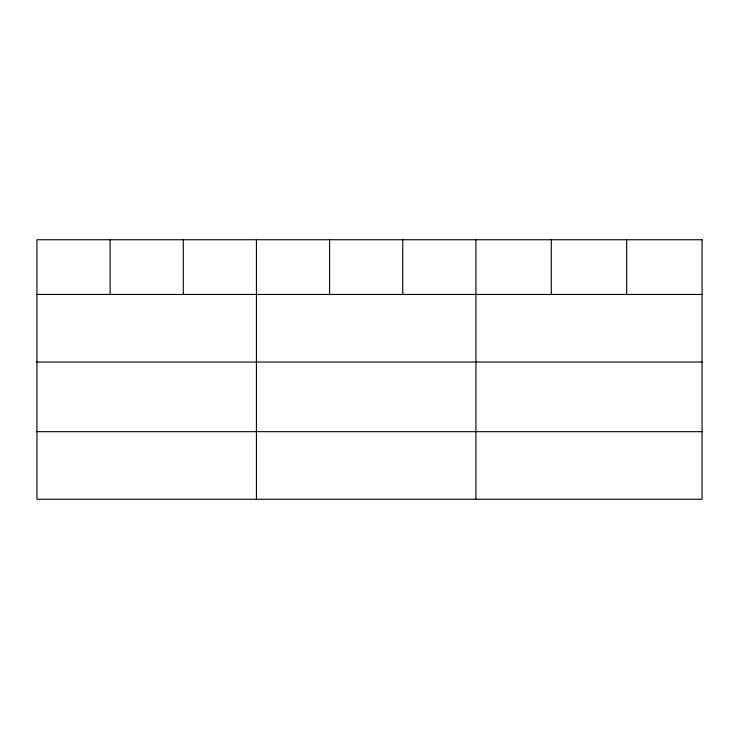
<?xml version="1.0" encoding="UTF-8"?>
<svg xmlns="http://www.w3.org/2000/svg" width="739" height="739" viewBox="0 0 739 739"><rect width="100%" height="100%" fill="white"/><g stroke="black" fill="none" stroke-linecap="round" stroke-linejoin="round"><path stroke-width="1.11" d="M36.95 294.445L702.05 294.445M36.95 362.036L702.05 362.036M36.95 431.668L702.05 431.668M626.672 239.741L626.672 294.445M551.294 239.741L551.294 294.445M475.916 239.741L475.916 499.259M402.755 239.741L402.755 294.445M329.594 239.741L329.594 294.445M256.433 239.741L256.433 499.259M183.272 239.741L183.272 294.445M110.111 239.741L110.111 294.445M702.05 239.741L36.95 239.741L36.95 499.259L702.05 499.259L702.05 239.741"/></g></svg>
